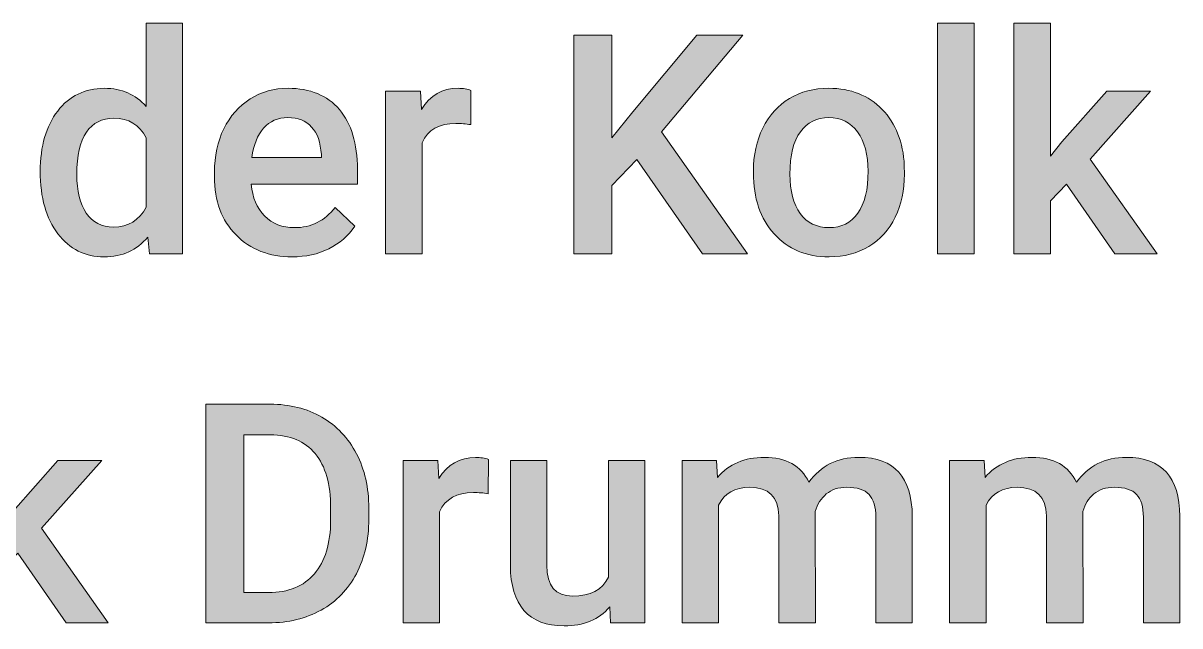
# Model space of a CAD drawing. Header units: millimetres. Extents: x -48 to 621, y -577 to -225.
# Drawn here: x 34.59 to 55.25, y -555.76 to -544.99 of the extents above; entities that cross this region are included whole.
import ezdxf

# ---------------------------------------------------------------- set-up
doc = ezdxf.new("R2010")
doc.units = ezdxf.units.MM
doc.header["$MEASUREMENT"] = 0
doc.layers.add('Layer 1', color=7, linetype='Continuous')

# ---------------------------------------------------------------- blocks, each defined once
blk = doc.blocks.new('block 188')
at = {"layer": 'Layer 1', "true_color": 0xffffff}
h = blk.add_hatch(color=7, dxfattribs=at)
h.dxf.hatch_style = 2
edge = h.paths.add_edge_path()
edge.add_spline(control_points=[(34.895, -547.638), (34.895, -547.191), (34.999, -546.832), (35.206, -546.561), (35.414, -546.29), (35.692, -546.155), (36.041, -546.155), (36.348, -546.155), (36.597, -546.262), (36.786, -546.477), (36.786, -546.477), (36.786, -544.99), (36.786, -544.99), (36.786, -544.99), (37.438, -544.99), (37.438, -544.99), (37.438, -544.99), (37.438, -549.111), (37.438, -549.111), (37.438, -549.111), (36.848, -549.111), (36.848, -549.111), (36.848, -549.111), (36.816, -548.811), (36.816, -548.811), (36.621, -549.047), (36.361, -549.165), (36.035, -549.165), (35.695, -549.165), (35.42, -549.028), (35.21, -548.754), (35, -548.481), (34.895, -548.108), (34.895, -547.638)], knot_values=[0, 0, 0, 0, 1, 1, 1, 2, 2, 2, 3, 3, 3, 4, 4, 4, 5, 5, 5, 6, 6, 6, 7, 7, 7, 8, 8, 8, 9, 9, 9, 10, 10, 10, 11, 11, 11, 11], degree=3, periodic=1)
edge = h.paths.add_edge_path()
edge.add_spline(control_points=[(35.547, -547.694), (35.547, -547.99), (35.604, -548.22), (35.717, -548.385), (35.831, -548.551), (35.992, -548.634), (36.201, -548.634), (36.468, -548.634), (36.663, -548.515), (36.786, -548.277), (36.786, -548.277), (36.786, -547.037), (36.786, -547.037), (36.666, -546.805), (36.473, -546.688), (36.207, -546.688), (35.996, -546.688), (35.833, -546.772), (35.719, -546.939), (35.604, -547.107), (35.547, -547.358), (35.547, -547.694)], knot_values=[0, 0, 0, 0, 1, 1, 1, 2, 2, 2, 3, 3, 3, 4, 4, 4, 5, 5, 5, 6, 6, 6, 7, 7, 7, 7], degree=3, periodic=1)
h = blk.add_hatch(color=7, dxfattribs=at)
h.dxf.hatch_style = 2
h.paths.add_polyline_path([(51.579, -549.111), (50.927, -549.111), (50.927, -544.99), (51.579, -544.99)])
h = blk.add_hatch(color=7, dxfattribs=at)
h.dxf.hatch_style = 2
h.paths.add_polyline_path([(53.231, -547.866), (52.942, -548.164), (52.942, -549.111), (52.29, -549.111), (52.29, -544.99), (52.942, -544.99), (52.942, -547.367), (53.146, -547.113), (53.948, -546.208), (54.731, -546.208), (53.653, -547.418), (54.846, -549.111), (54.093, -549.111)])
h = blk.add_hatch(color=7, dxfattribs=at)
h.dxf.hatch_style = 2
h.paths.add_polyline_path([(45.551, -547.424), (45.108, -547.893), (45.108, -549.111), (44.429, -549.111), (44.429, -545.205), (45.108, -545.205), (45.108, -547.037), (45.484, -546.573), (46.626, -545.205), (47.447, -545.205), (45.996, -546.935), (47.531, -549.111), (46.726, -549.111)])
h = blk.add_hatch(color=7, dxfattribs=at)
h.dxf.hatch_style = 2
edge = h.paths.add_edge_path()
edge.add_spline(control_points=[(39.397, -549.165), (38.983, -549.165), (38.648, -549.035), (38.392, -548.774), (38.135, -548.514), (38.007, -548.168), (38.007, -547.735), (38.007, -547.735), (38.007, -547.654), (38.007, -547.654), (38.007, -547.365), (38.063, -547.106), (38.175, -546.878), (38.286, -546.649), (38.443, -546.472), (38.645, -546.345), (38.848, -546.218), (39.073, -546.155), (39.321, -546.155), (39.717, -546.155), (40.022, -546.281), (40.238, -546.533), (40.453, -546.785), (40.561, -547.142), (40.561, -547.603), (40.561, -547.603), (40.561, -547.866), (40.561, -547.866), (40.561, -547.866), (38.664, -547.866), (38.664, -547.866), (38.684, -548.106), (38.764, -548.296), (38.904, -548.435), (39.045, -548.575), (39.221, -548.644), (39.434, -548.644), (39.733, -548.644), (39.976, -548.524), (40.164, -548.282), (40.164, -548.282), (40.515, -548.617), (40.515, -548.617), (40.399, -548.791), (40.244, -548.925), (40.05, -549.021), (39.856, -549.117), (39.638, -549.165), (39.397, -549.165)], knot_values=[0, 0, 0, 0, 1, 1, 1, 2, 2, 2, 3, 3, 3, 4, 4, 4, 5, 5, 5, 6, 6, 6, 7, 7, 7, 8, 8, 8, 9, 9, 9, 10, 10, 10, 11, 11, 11, 12, 12, 12, 13, 13, 13, 14, 14, 14, 15, 15, 15, 16, 16, 16, 16], degree=3, periodic=1)
edge = h.paths.add_edge_path()
edge.add_spline(control_points=[(39.319, -546.678), (39.14, -546.678), (38.996, -546.74), (38.885, -546.866), (38.776, -546.991), (38.705, -547.165), (38.675, -547.389), (38.675, -547.389), (39.917, -547.389), (39.917, -547.389), (39.917, -547.389), (39.917, -547.34), (39.917, -547.34), (39.903, -547.122), (39.845, -546.957), (39.743, -546.846), (39.641, -546.734), (39.499, -546.678), (39.319, -546.678)], knot_values=[0, 0, 0, 0, 1, 1, 1, 2, 2, 2, 3, 3, 3, 4, 4, 4, 5, 5, 5, 6, 6, 6, 6], degree=3, periodic=1)
h = blk.add_hatch(color=7, dxfattribs=at)
h.dxf.hatch_style = 2
edge = h.paths.add_edge_path()
edge.add_spline(control_points=[(42.586, -546.804), (42.5, -546.79), (42.412, -546.782), (42.321, -546.782), (42.022, -546.782), (41.821, -546.897), (41.717, -547.126), (41.717, -547.126), (41.717, -549.111), (41.717, -549.111), (41.717, -549.111), (41.065, -549.111), (41.065, -549.111), (41.065, -549.111), (41.065, -546.208), (41.065, -546.208), (41.065, -546.208), (41.688, -546.208), (41.688, -546.208), (41.688, -546.208), (41.704, -546.533), (41.704, -546.533), (41.861, -546.281), (42.079, -546.155), (42.358, -546.155), (42.451, -546.155), (42.528, -546.167), (42.589, -546.192), (42.589, -546.192), (42.586, -546.804), (42.586, -546.804)], knot_values=[0, 0, 0, 0, 1, 1, 1, 2, 2, 2, 3, 3, 3, 4, 4, 4, 5, 5, 5, 6, 6, 6, 7, 7, 7, 8, 8, 8, 9, 9, 9, 10, 10, 10, 10], degree=3, periodic=1)
h = blk.add_hatch(color=7, dxfattribs=at)
h.dxf.hatch_style = 2
edge = h.paths.add_edge_path()
edge.add_spline(control_points=[(47.635, -547.633), (47.635, -547.349), (47.691, -547.092), (47.804, -546.864), (47.917, -546.636), (48.075, -546.461), (48.279, -546.338), (48.483, -546.216), (48.717, -546.155), (48.982, -546.155), (49.374, -546.155), (49.692, -546.281), (49.936, -546.533), (50.18, -546.785), (50.312, -547.119), (50.331, -547.536), (50.331, -547.536), (50.334, -547.689), (50.334, -547.689), (50.334, -547.975), (50.279, -548.231), (50.169, -548.456), (50.059, -548.682), (49.902, -548.856), (49.697, -548.979), (49.492, -549.103), (49.256, -549.165), (48.987, -549.165), (48.578, -549.165), (48.25, -549.028), (48.004, -548.755), (47.758, -548.483), (47.635, -548.119), (47.635, -547.665), (47.635, -547.665), (47.635, -547.633), (47.635, -547.633)], knot_values=[0, 0, 0, 0, 1, 1, 1, 2, 2, 2, 3, 3, 3, 4, 4, 4, 5, 5, 5, 6, 6, 6, 7, 7, 7, 8, 8, 8, 9, 9, 9, 10, 10, 10, 11, 11, 11, 12, 12, 12, 12], degree=3, periodic=1)
edge = h.paths.add_edge_path()
edge.add_spline(control_points=[(48.287, -547.689), (48.287, -547.988), (48.349, -548.222), (48.472, -548.391), (48.596, -548.56), (48.767, -548.644), (48.987, -548.644), (49.207, -548.644), (49.379, -548.558), (49.501, -548.387), (49.623, -548.215), (49.685, -547.964), (49.685, -547.633), (49.685, -547.34), (49.622, -547.107), (49.496, -546.935), (49.37, -546.764), (49.198, -546.678), (48.982, -546.678), (48.769, -546.678), (48.6, -546.762), (48.475, -546.931), (48.35, -547.1), (48.287, -547.353), (48.287, -547.689)], knot_values=[0, 0, 0, 0, 1, 1, 1, 2, 2, 2, 3, 3, 3, 4, 4, 4, 5, 5, 5, 6, 6, 6, 7, 7, 7, 8, 8, 8, 8], degree=3, periodic=1)
h = blk.add_hatch(color=7, dxfattribs=at)
h.dxf.hatch_style = 2
h.paths.add_polyline_path([(34.495, -554.46), (34.205, -554.757), (34.205, -555.704), (33.554, -555.704), (33.554, -551.584), (34.205, -551.584), (34.205, -553.96), (34.409, -553.706), (35.211, -552.801), (35.995, -552.801), (34.916, -554.011), (36.11, -555.704), (35.356, -555.704)])
h = blk.add_hatch(color=7, dxfattribs=at)
h.dxf.hatch_style = 2
edge = h.paths.add_edge_path()
edge.add_spline(control_points=[(37.851, -555.704), (37.851, -555.704), (37.851, -551.798), (37.851, -551.798), (37.851, -551.798), (39.005, -551.798), (39.005, -551.798), (39.35, -551.798), (39.656, -551.875), (39.924, -552.029), (40.191, -552.183), (40.398, -552.401), (40.545, -552.684), (40.691, -552.966), (40.765, -553.29), (40.765, -553.655), (40.765, -553.655), (40.765, -553.85), (40.765, -553.85), (40.765, -554.221), (40.691, -554.546), (40.543, -554.827), (40.396, -555.108), (40.186, -555.324), (39.913, -555.476), (39.64, -555.628), (39.328, -555.704), (38.975, -555.704), (38.975, -555.704), (37.851, -555.704), (37.851, -555.704)], knot_values=[0, 0, 0, 0, 1, 1, 1, 2, 2, 2, 3, 3, 3, 4, 4, 4, 5, 5, 5, 6, 6, 6, 7, 7, 7, 8, 8, 8, 9, 9, 9, 10, 10, 10, 10], degree=3, periodic=1)
edge = h.paths.add_edge_path()
edge.add_spline(control_points=[(38.53, -552.346), (38.53, -552.346), (38.53, -555.162), (38.53, -555.162), (38.53, -555.162), (38.973, -555.162), (38.973, -555.162), (39.329, -555.162), (39.602, -555.051), (39.792, -554.828), (39.983, -554.606), (40.08, -554.286), (40.083, -553.869), (40.083, -553.869), (40.083, -553.652), (40.083, -553.652), (40.083, -553.228), (39.991, -552.904), (39.807, -552.681), (39.623, -552.457), (39.355, -552.346), (39.005, -552.346), (39.005, -552.346), (38.53, -552.346), (38.53, -552.346)], knot_values=[0, 0, 0, 0, 1, 1, 1, 2, 2, 2, 3, 3, 3, 4, 4, 4, 5, 5, 5, 6, 6, 6, 7, 7, 7, 8, 8, 8, 8], degree=3, periodic=1)
h = blk.add_hatch(color=7, dxfattribs=at)
h.dxf.hatch_style = 2
edge = h.paths.add_edge_path()
edge.add_spline(control_points=[(42.897, -553.397), (42.812, -553.383), (42.723, -553.376), (42.632, -553.376), (42.333, -553.376), (42.132, -553.49), (42.028, -553.719), (42.028, -553.719), (42.028, -555.704), (42.028, -555.704), (42.028, -555.704), (41.376, -555.704), (41.376, -555.704), (41.376, -555.704), (41.376, -552.801), (41.376, -552.801), (41.376, -552.801), (41.999, -552.801), (41.999, -552.801), (41.999, -552.801), (42.015, -553.126), (42.015, -553.126), (42.172, -552.874), (42.39, -552.748), (42.669, -552.748), (42.762, -552.748), (42.839, -552.76), (42.9, -552.786), (42.9, -552.786), (42.897, -553.397), (42.897, -553.397)], knot_values=[0, 0, 0, 0, 1, 1, 1, 2, 2, 2, 3, 3, 3, 4, 4, 4, 5, 5, 5, 6, 6, 6, 7, 7, 7, 8, 8, 8, 9, 9, 9, 10, 10, 10, 10], degree=3, periodic=1)
h = blk.add_hatch(color=7, dxfattribs=at)
h.dxf.hatch_style = 2
edge = h.paths.add_edge_path()
edge.add_spline(control_points=[(46.975, -552.801), (46.975, -552.801), (46.994, -553.105), (46.994, -553.105), (47.198, -552.867), (47.477, -552.748), (47.831, -552.748), (48.219, -552.748), (48.485, -552.896), (48.628, -553.193), (48.839, -552.896), (49.136, -552.748), (49.518, -552.748), (49.839, -552.748), (50.077, -552.837), (50.233, -553.014), (50.39, -553.19), (50.47, -553.451), (50.474, -553.797), (50.474, -553.797), (50.474, -555.704), (50.474, -555.704), (50.474, -555.704), (49.822, -555.704), (49.822, -555.704), (49.822, -555.704), (49.822, -553.816), (49.822, -553.816), (49.822, -553.631), (49.781, -553.496), (49.701, -553.41), (49.62, -553.325), (49.487, -553.282), (49.301, -553.282), (49.153, -553.282), (49.031, -553.322), (48.938, -553.401), (48.844, -553.481), (48.778, -553.585), (48.741, -553.714), (48.741, -553.714), (48.743, -555.704), (48.743, -555.704), (48.743, -555.704), (48.091, -555.704), (48.091, -555.704), (48.091, -555.704), (48.091, -553.794), (48.091, -553.794), (48.082, -553.453), (47.908, -553.282), (47.568, -553.282), (47.307, -553.282), (47.122, -553.388), (47.013, -553.601), (47.013, -553.601), (47.013, -555.704), (47.013, -555.704), (47.013, -555.704), (46.361, -555.704), (46.361, -555.704), (46.361, -555.704), (46.361, -552.801), (46.361, -552.801), (46.361, -552.801), (46.975, -552.801), (46.975, -552.801)], knot_values=[0, 0, 0, 0, 1, 1, 1, 2, 2, 2, 3, 3, 3, 4, 4, 4, 5, 5, 5, 6, 6, 6, 7, 7, 7, 8, 8, 8, 9, 9, 9, 10, 10, 10, 11, 11, 11, 12, 12, 12, 13, 13, 13, 14, 14, 14, 15, 15, 15, 16, 16, 16, 17, 17, 17, 18, 18, 18, 19, 19, 19, 20, 20, 20, 21, 21, 21, 22, 22, 22, 22], degree=3, periodic=1)
h = blk.add_hatch(color=7, dxfattribs=at)
h.dxf.hatch_style = 2
edge = h.paths.add_edge_path()
edge.add_spline(control_points=[(51.756, -552.801), (51.756, -552.801), (51.775, -553.105), (51.775, -553.105), (51.978, -552.867), (52.257, -552.748), (52.612, -552.748), (53, -552.748), (53.265, -552.896), (53.408, -553.193), (53.619, -552.896), (53.916, -552.748), (54.299, -552.748), (54.619, -552.748), (54.857, -552.837), (55.014, -553.014), (55.17, -553.19), (55.251, -553.451), (55.254, -553.797), (55.254, -553.797), (55.254, -555.704), (55.254, -555.704), (55.254, -555.704), (54.602, -555.704), (54.602, -555.704), (54.602, -555.704), (54.602, -553.816), (54.602, -553.816), (54.602, -553.631), (54.562, -553.496), (54.481, -553.41), (54.401, -553.325), (54.268, -553.282), (54.082, -553.282), (53.933, -553.282), (53.812, -553.322), (53.718, -553.401), (53.624, -553.481), (53.559, -553.585), (53.521, -553.714), (53.521, -553.714), (53.524, -555.704), (53.524, -555.704), (53.524, -555.704), (52.872, -555.704), (52.872, -555.704), (52.872, -555.704), (52.872, -553.794), (52.872, -553.794), (52.863, -553.453), (52.688, -553.282), (52.349, -553.282), (52.088, -553.282), (51.902, -553.388), (51.793, -553.601), (51.793, -553.601), (51.793, -555.704), (51.793, -555.704), (51.793, -555.704), (51.141, -555.704), (51.141, -555.704), (51.141, -555.704), (51.141, -552.801), (51.141, -552.801), (51.141, -552.801), (51.756, -552.801), (51.756, -552.801)], knot_values=[0, 0, 0, 0, 1, 1, 1, 2, 2, 2, 3, 3, 3, 4, 4, 4, 5, 5, 5, 6, 6, 6, 7, 7, 7, 8, 8, 8, 9, 9, 9, 10, 10, 10, 11, 11, 11, 12, 12, 12, 13, 13, 13, 14, 14, 14, 15, 15, 15, 16, 16, 16, 17, 17, 17, 18, 18, 18, 19, 19, 19, 20, 20, 20, 21, 21, 21, 22, 22, 22, 22], degree=3, periodic=1)
h = blk.add_hatch(color=7, dxfattribs=at)
h.dxf.hatch_style = 2
edge = h.paths.add_edge_path()
edge.add_spline(control_points=[(45.068, -555.42), (44.877, -555.645), (44.605, -555.758), (44.252, -555.758), (43.938, -555.758), (43.699, -555.666), (43.537, -555.482), (43.375, -555.297), (43.295, -555.031), (43.295, -554.682), (43.295, -554.682), (43.295, -552.801), (43.295, -552.801), (43.295, -552.801), (43.946, -552.801), (43.946, -552.801), (43.946, -552.801), (43.946, -554.674), (43.946, -554.674), (43.946, -555.042), (44.099, -555.227), (44.405, -555.227), (44.722, -555.227), (44.935, -555.113), (45.046, -554.886), (45.046, -554.886), (45.046, -552.801), (45.046, -552.801), (45.046, -552.801), (45.698, -552.801), (45.698, -552.801), (45.698, -552.801), (45.698, -555.704), (45.698, -555.704), (45.698, -555.704), (45.084, -555.704), (45.084, -555.704), (45.084, -555.704), (45.068, -555.42), (45.068, -555.42)], knot_values=[0, 0, 0, 0, 1, 1, 1, 2, 2, 2, 3, 3, 3, 4, 4, 4, 5, 5, 5, 6, 6, 6, 7, 7, 7, 8, 8, 8, 9, 9, 9, 10, 10, 10, 11, 11, 11, 12, 12, 12, 13, 13, 13, 13], degree=3, periodic=1)
at = {"layer": 'Layer 1', "lineweight": 0}
for points in [[(51.579, -549.111), (50.927, -549.111), (50.927, -544.99), (51.579, -544.99), (51.579, -549.111)], [(53.231, -547.866), (52.942, -548.164), (52.942, -549.111), (52.29, -549.111), (52.29, -544.99), (52.942, -544.99), (52.942, -547.367), (53.146, -547.113), (53.948, -546.208), (54.731, -546.208), (53.653, -547.418), (54.846, -549.111), (54.093, -549.111), (53.231, -547.866)], [(45.551, -547.424), (45.108, -547.893), (45.108, -549.111), (44.429, -549.111), (44.429, -545.205), (45.108, -545.205), (45.108, -547.037), (45.484, -546.573), (46.626, -545.205), (47.447, -545.205), (45.996, -546.935), (47.531, -549.111), (46.726, -549.111), (45.551, -547.424)], [(34.495, -554.46), (34.205, -554.757), (34.205, -555.704), (33.554, -555.704), (33.554, -551.584), (34.205, -551.584), (34.205, -553.96), (34.409, -553.706), (35.211, -552.801), (35.995, -552.801), (34.916, -554.011), (36.11, -555.704), (35.356, -555.704), (34.495, -554.46)]]:
    blk.add_lwpolyline(points, dxfattribs=at)
for points, knots in [([(34.895, -547.638), (34.895, -547.191), (34.999, -546.832), (35.206, -546.561), (35.414, -546.29), (35.692, -546.155), (36.041, -546.155), (36.348, -546.155), (36.597, -546.262), (36.786, -546.477), (36.786, -546.477), (36.786, -544.99), (36.786, -544.99), (36.786, -544.99), (37.438, -544.99), (37.438, -544.99), (37.438, -544.99), (37.438, -549.111), (37.438, -549.111), (37.438, -549.111), (36.848, -549.111), (36.848, -549.111), (36.848, -549.111), (36.816, -548.811), (36.816, -548.811), (36.621, -549.047), (36.361, -549.165), (36.035, -549.165), (35.695, -549.165), (35.42, -549.028), (35.21, -548.754), (35, -548.481), (34.895, -548.108), (34.895, -547.638)], [0, 0, 0, 0, 1, 1, 1, 2, 2, 2, 3, 3, 3, 4, 4, 4, 5, 5, 5, 6, 6, 6, 7, 7, 7, 8, 8, 8, 9, 9, 9, 10, 10, 10, 11, 11, 11, 11]), ([(39.397, -549.165), (38.983, -549.165), (38.648, -549.035), (38.392, -548.774), (38.135, -548.514), (38.007, -548.168), (38.007, -547.735), (38.007, -547.735), (38.007, -547.654), (38.007, -547.654), (38.007, -547.365), (38.063, -547.106), (38.175, -546.878), (38.286, -546.649), (38.443, -546.472), (38.645, -546.345), (38.848, -546.218), (39.073, -546.155), (39.321, -546.155), (39.717, -546.155), (40.022, -546.281), (40.238, -546.533), (40.453, -546.785), (40.561, -547.142), (40.561, -547.603), (40.561, -547.603), (40.561, -547.866), (40.561, -547.866), (40.561, -547.866), (38.664, -547.866), (38.664, -547.866), (38.684, -548.106), (38.764, -548.296), (38.904, -548.435), (39.045, -548.575), (39.221, -548.644), (39.434, -548.644), (39.733, -548.644), (39.976, -548.524), (40.164, -548.282), (40.164, -548.282), (40.515, -548.617), (40.515, -548.617), (40.399, -548.791), (40.244, -548.925), (40.05, -549.021), (39.856, -549.117), (39.638, -549.165), (39.397, -549.165)], [0, 0, 0, 0, 1, 1, 1, 2, 2, 2, 3, 3, 3, 4, 4, 4, 5, 5, 5, 6, 6, 6, 7, 7, 7, 8, 8, 8, 9, 9, 9, 10, 10, 10, 11, 11, 11, 12, 12, 12, 13, 13, 13, 14, 14, 14, 15, 15, 15, 16, 16, 16, 16]), ([(42.586, -546.804), (42.5, -546.79), (42.412, -546.782), (42.321, -546.782), (42.022, -546.782), (41.821, -546.897), (41.717, -547.126), (41.717, -547.126), (41.717, -549.111), (41.717, -549.111), (41.717, -549.111), (41.065, -549.111), (41.065, -549.111), (41.065, -549.111), (41.065, -546.208), (41.065, -546.208), (41.065, -546.208), (41.688, -546.208), (41.688, -546.208), (41.688, -546.208), (41.704, -546.533), (41.704, -546.533), (41.861, -546.281), (42.079, -546.155), (42.358, -546.155), (42.451, -546.155), (42.528, -546.167), (42.589, -546.192), (42.589, -546.192), (42.586, -546.804), (42.586, -546.804)], [0, 0, 0, 0, 1, 1, 1, 2, 2, 2, 3, 3, 3, 4, 4, 4, 5, 5, 5, 6, 6, 6, 7, 7, 7, 8, 8, 8, 9, 9, 9, 10, 10, 10, 10]), ([(47.635, -547.633), (47.635, -547.349), (47.691, -547.092), (47.804, -546.864), (47.917, -546.636), (48.075, -546.461), (48.279, -546.338), (48.483, -546.216), (48.717, -546.155), (48.982, -546.155), (49.374, -546.155), (49.692, -546.281), (49.936, -546.533), (50.18, -546.785), (50.312, -547.119), (50.331, -547.536), (50.331, -547.536), (50.334, -547.689), (50.334, -547.689), (50.334, -547.975), (50.279, -548.231), (50.169, -548.456), (50.059, -548.682), (49.902, -548.856), (49.697, -548.979), (49.492, -549.103), (49.256, -549.165), (48.987, -549.165), (48.578, -549.165), (48.25, -549.028), (48.004, -548.755), (47.758, -548.483), (47.635, -548.119), (47.635, -547.665), (47.635, -547.665), (47.635, -547.633), (47.635, -547.633)], [0, 0, 0, 0, 1, 1, 1, 2, 2, 2, 3, 3, 3, 4, 4, 4, 5, 5, 5, 6, 6, 6, 7, 7, 7, 8, 8, 8, 9, 9, 9, 10, 10, 10, 11, 11, 11, 12, 12, 12, 12]), ([(35.547, -547.694), (35.547, -547.99), (35.604, -548.22), (35.717, -548.385), (35.831, -548.551), (35.992, -548.634), (36.201, -548.634), (36.468, -548.634), (36.663, -548.515), (36.786, -548.277), (36.786, -548.277), (36.786, -547.037), (36.786, -547.037), (36.666, -546.805), (36.473, -546.688), (36.207, -546.688), (35.996, -546.688), (35.833, -546.772), (35.719, -546.939), (35.604, -547.107), (35.547, -547.358), (35.547, -547.694)], [0, 0, 0, 0, 1, 1, 1, 2, 2, 2, 3, 3, 3, 4, 4, 4, 5, 5, 5, 6, 6, 6, 7, 7, 7, 7]), ([(39.319, -546.678), (39.14, -546.678), (38.996, -546.74), (38.885, -546.866), (38.776, -546.991), (38.705, -547.165), (38.675, -547.389), (38.675, -547.389), (39.917, -547.389), (39.917, -547.389), (39.917, -547.389), (39.917, -547.34), (39.917, -547.34), (39.903, -547.122), (39.845, -546.957), (39.743, -546.846), (39.641, -546.734), (39.499, -546.678), (39.319, -546.678)], [0, 0, 0, 0, 1, 1, 1, 2, 2, 2, 3, 3, 3, 4, 4, 4, 5, 5, 5, 6, 6, 6, 6]), ([(48.287, -547.689), (48.287, -547.988), (48.349, -548.222), (48.472, -548.391), (48.596, -548.56), (48.767, -548.644), (48.987, -548.644), (49.207, -548.644), (49.379, -548.558), (49.501, -548.387), (49.623, -548.215), (49.685, -547.964), (49.685, -547.633), (49.685, -547.34), (49.622, -547.107), (49.496, -546.935), (49.37, -546.764), (49.198, -546.678), (48.982, -546.678), (48.769, -546.678), (48.6, -546.762), (48.475, -546.931), (48.35, -547.1), (48.287, -547.353), (48.287, -547.689)], [0, 0, 0, 0, 1, 1, 1, 2, 2, 2, 3, 3, 3, 4, 4, 4, 5, 5, 5, 6, 6, 6, 7, 7, 7, 8, 8, 8, 8]), ([(37.851, -555.704), (37.851, -555.704), (37.851, -551.798), (37.851, -551.798), (37.851, -551.798), (39.005, -551.798), (39.005, -551.798), (39.35, -551.798), (39.656, -551.875), (39.924, -552.029), (40.191, -552.183), (40.398, -552.401), (40.545, -552.684), (40.691, -552.966), (40.765, -553.29), (40.765, -553.655), (40.765, -553.655), (40.765, -553.85), (40.765, -553.85), (40.765, -554.221), (40.691, -554.546), (40.543, -554.827), (40.396, -555.108), (40.186, -555.324), (39.913, -555.476), (39.64, -555.628), (39.328, -555.704), (38.975, -555.704), (38.975, -555.704), (37.851, -555.704), (37.851, -555.704)], [0, 0, 0, 0, 1, 1, 1, 2, 2, 2, 3, 3, 3, 4, 4, 4, 5, 5, 5, 6, 6, 6, 7, 7, 7, 8, 8, 8, 9, 9, 9, 10, 10, 10, 10]), ([(38.53, -552.346), (38.53, -552.346), (38.53, -555.162), (38.53, -555.162), (38.53, -555.162), (38.973, -555.162), (38.973, -555.162), (39.329, -555.162), (39.602, -555.051), (39.792, -554.828), (39.983, -554.606), (40.08, -554.286), (40.083, -553.869), (40.083, -553.869), (40.083, -553.652), (40.083, -553.652), (40.083, -553.228), (39.991, -552.904), (39.807, -552.681), (39.623, -552.457), (39.355, -552.346), (39.005, -552.346), (39.005, -552.346), (38.53, -552.346), (38.53, -552.346)], [0, 0, 0, 0, 1, 1, 1, 2, 2, 2, 3, 3, 3, 4, 4, 4, 5, 5, 5, 6, 6, 6, 7, 7, 7, 8, 8, 8, 8]), ([(42.897, -553.397), (42.812, -553.383), (42.723, -553.376), (42.632, -553.376), (42.333, -553.376), (42.132, -553.49), (42.028, -553.719), (42.028, -553.719), (42.028, -555.704), (42.028, -555.704), (42.028, -555.704), (41.376, -555.704), (41.376, -555.704), (41.376, -555.704), (41.376, -552.801), (41.376, -552.801), (41.376, -552.801), (41.999, -552.801), (41.999, -552.801), (41.999, -552.801), (42.015, -553.126), (42.015, -553.126), (42.172, -552.874), (42.39, -552.748), (42.669, -552.748), (42.762, -552.748), (42.839, -552.76), (42.9, -552.786), (42.9, -552.786), (42.897, -553.397), (42.897, -553.397)], [0, 0, 0, 0, 1, 1, 1, 2, 2, 2, 3, 3, 3, 4, 4, 4, 5, 5, 5, 6, 6, 6, 7, 7, 7, 8, 8, 8, 9, 9, 9, 10, 10, 10, 10]), ([(46.975, -552.801), (46.975, -552.801), (46.994, -553.105), (46.994, -553.105), (47.198, -552.867), (47.477, -552.748), (47.831, -552.748), (48.219, -552.748), (48.485, -552.896), (48.628, -553.193), (48.839, -552.896), (49.136, -552.748), (49.518, -552.748), (49.839, -552.748), (50.077, -552.837), (50.233, -553.014), (50.39, -553.19), (50.47, -553.451), (50.474, -553.797), (50.474, -553.797), (50.474, -555.704), (50.474, -555.704), (50.474, -555.704), (49.822, -555.704), (49.822, -555.704), (49.822, -555.704), (49.822, -553.816), (49.822, -553.816), (49.822, -553.631), (49.781, -553.496), (49.701, -553.41), (49.62, -553.325), (49.487, -553.282), (49.301, -553.282), (49.153, -553.282), (49.031, -553.322), (48.938, -553.401), (48.844, -553.481), (48.778, -553.585), (48.741, -553.714), (48.741, -553.714), (48.743, -555.704), (48.743, -555.704), (48.743, -555.704), (48.091, -555.704), (48.091, -555.704), (48.091, -555.704), (48.091, -553.794), (48.091, -553.794), (48.082, -553.453), (47.908, -553.282), (47.568, -553.282), (47.307, -553.282), (47.122, -553.388), (47.013, -553.601), (47.013, -553.601), (47.013, -555.704), (47.013, -555.704), (47.013, -555.704), (46.361, -555.704), (46.361, -555.704), (46.361, -555.704), (46.361, -552.801), (46.361, -552.801), (46.361, -552.801), (46.975, -552.801), (46.975, -552.801)], [0, 0, 0, 0, 1, 1, 1, 2, 2, 2, 3, 3, 3, 4, 4, 4, 5, 5, 5, 6, 6, 6, 7, 7, 7, 8, 8, 8, 9, 9, 9, 10, 10, 10, 11, 11, 11, 12, 12, 12, 13, 13, 13, 14, 14, 14, 15, 15, 15, 16, 16, 16, 17, 17, 17, 18, 18, 18, 19, 19, 19, 20, 20, 20, 21, 21, 21, 22, 22, 22, 22]), ([(51.756, -552.801), (51.756, -552.801), (51.775, -553.105), (51.775, -553.105), (51.978, -552.867), (52.257, -552.748), (52.612, -552.748), (53, -552.748), (53.265, -552.896), (53.408, -553.193), (53.619, -552.896), (53.916, -552.748), (54.299, -552.748), (54.619, -552.748), (54.857, -552.837), (55.014, -553.014), (55.17, -553.19), (55.251, -553.451), (55.254, -553.797), (55.254, -553.797), (55.254, -555.704), (55.254, -555.704), (55.254, -555.704), (54.602, -555.704), (54.602, -555.704), (54.602, -555.704), (54.602, -553.816), (54.602, -553.816), (54.602, -553.631), (54.562, -553.496), (54.481, -553.41), (54.401, -553.325), (54.268, -553.282), (54.082, -553.282), (53.933, -553.282), (53.812, -553.322), (53.718, -553.401), (53.624, -553.481), (53.559, -553.585), (53.521, -553.714), (53.521, -553.714), (53.524, -555.704), (53.524, -555.704), (53.524, -555.704), (52.872, -555.704), (52.872, -555.704), (52.872, -555.704), (52.872, -553.794), (52.872, -553.794), (52.863, -553.453), (52.688, -553.282), (52.349, -553.282), (52.088, -553.282), (51.902, -553.388), (51.793, -553.601), (51.793, -553.601), (51.793, -555.704), (51.793, -555.704), (51.793, -555.704), (51.141, -555.704), (51.141, -555.704), (51.141, -555.704), (51.141, -552.801), (51.141, -552.801), (51.141, -552.801), (51.756, -552.801), (51.756, -552.801)], [0, 0, 0, 0, 1, 1, 1, 2, 2, 2, 3, 3, 3, 4, 4, 4, 5, 5, 5, 6, 6, 6, 7, 7, 7, 8, 8, 8, 9, 9, 9, 10, 10, 10, 11, 11, 11, 12, 12, 12, 13, 13, 13, 14, 14, 14, 15, 15, 15, 16, 16, 16, 17, 17, 17, 18, 18, 18, 19, 19, 19, 20, 20, 20, 21, 21, 21, 22, 22, 22, 22]), ([(45.068, -555.42), (44.877, -555.645), (44.605, -555.758), (44.252, -555.758), (43.938, -555.758), (43.699, -555.666), (43.537, -555.482), (43.375, -555.297), (43.295, -555.031), (43.295, -554.682), (43.295, -554.682), (43.295, -552.801), (43.295, -552.801), (43.295, -552.801), (43.946, -552.801), (43.946, -552.801), (43.946, -552.801), (43.946, -554.674), (43.946, -554.674), (43.946, -555.042), (44.099, -555.227), (44.405, -555.227), (44.722, -555.227), (44.935, -555.113), (45.046, -554.886), (45.046, -554.886), (45.046, -552.801), (45.046, -552.801), (45.046, -552.801), (45.698, -552.801), (45.698, -552.801), (45.698, -552.801), (45.698, -555.704), (45.698, -555.704), (45.698, -555.704), (45.084, -555.704), (45.084, -555.704), (45.084, -555.704), (45.068, -555.42), (45.068, -555.42)], [0, 0, 0, 0, 1, 1, 1, 2, 2, 2, 3, 3, 3, 4, 4, 4, 5, 5, 5, 6, 6, 6, 7, 7, 7, 8, 8, 8, 9, 9, 9, 10, 10, 10, 11, 11, 11, 12, 12, 12, 13, 13, 13, 13])]:
    blk.add_open_spline(points, degree=3, knots=knots, dxfattribs=at)

msp = doc.modelspace()

# ---------------------------------------------------------------- block references
at = {"layer": 'Layer 1'}
msp.add_blockref('block 188', (0, 0), dxfattribs=at)

doc.saveas('drawing.dxf')
